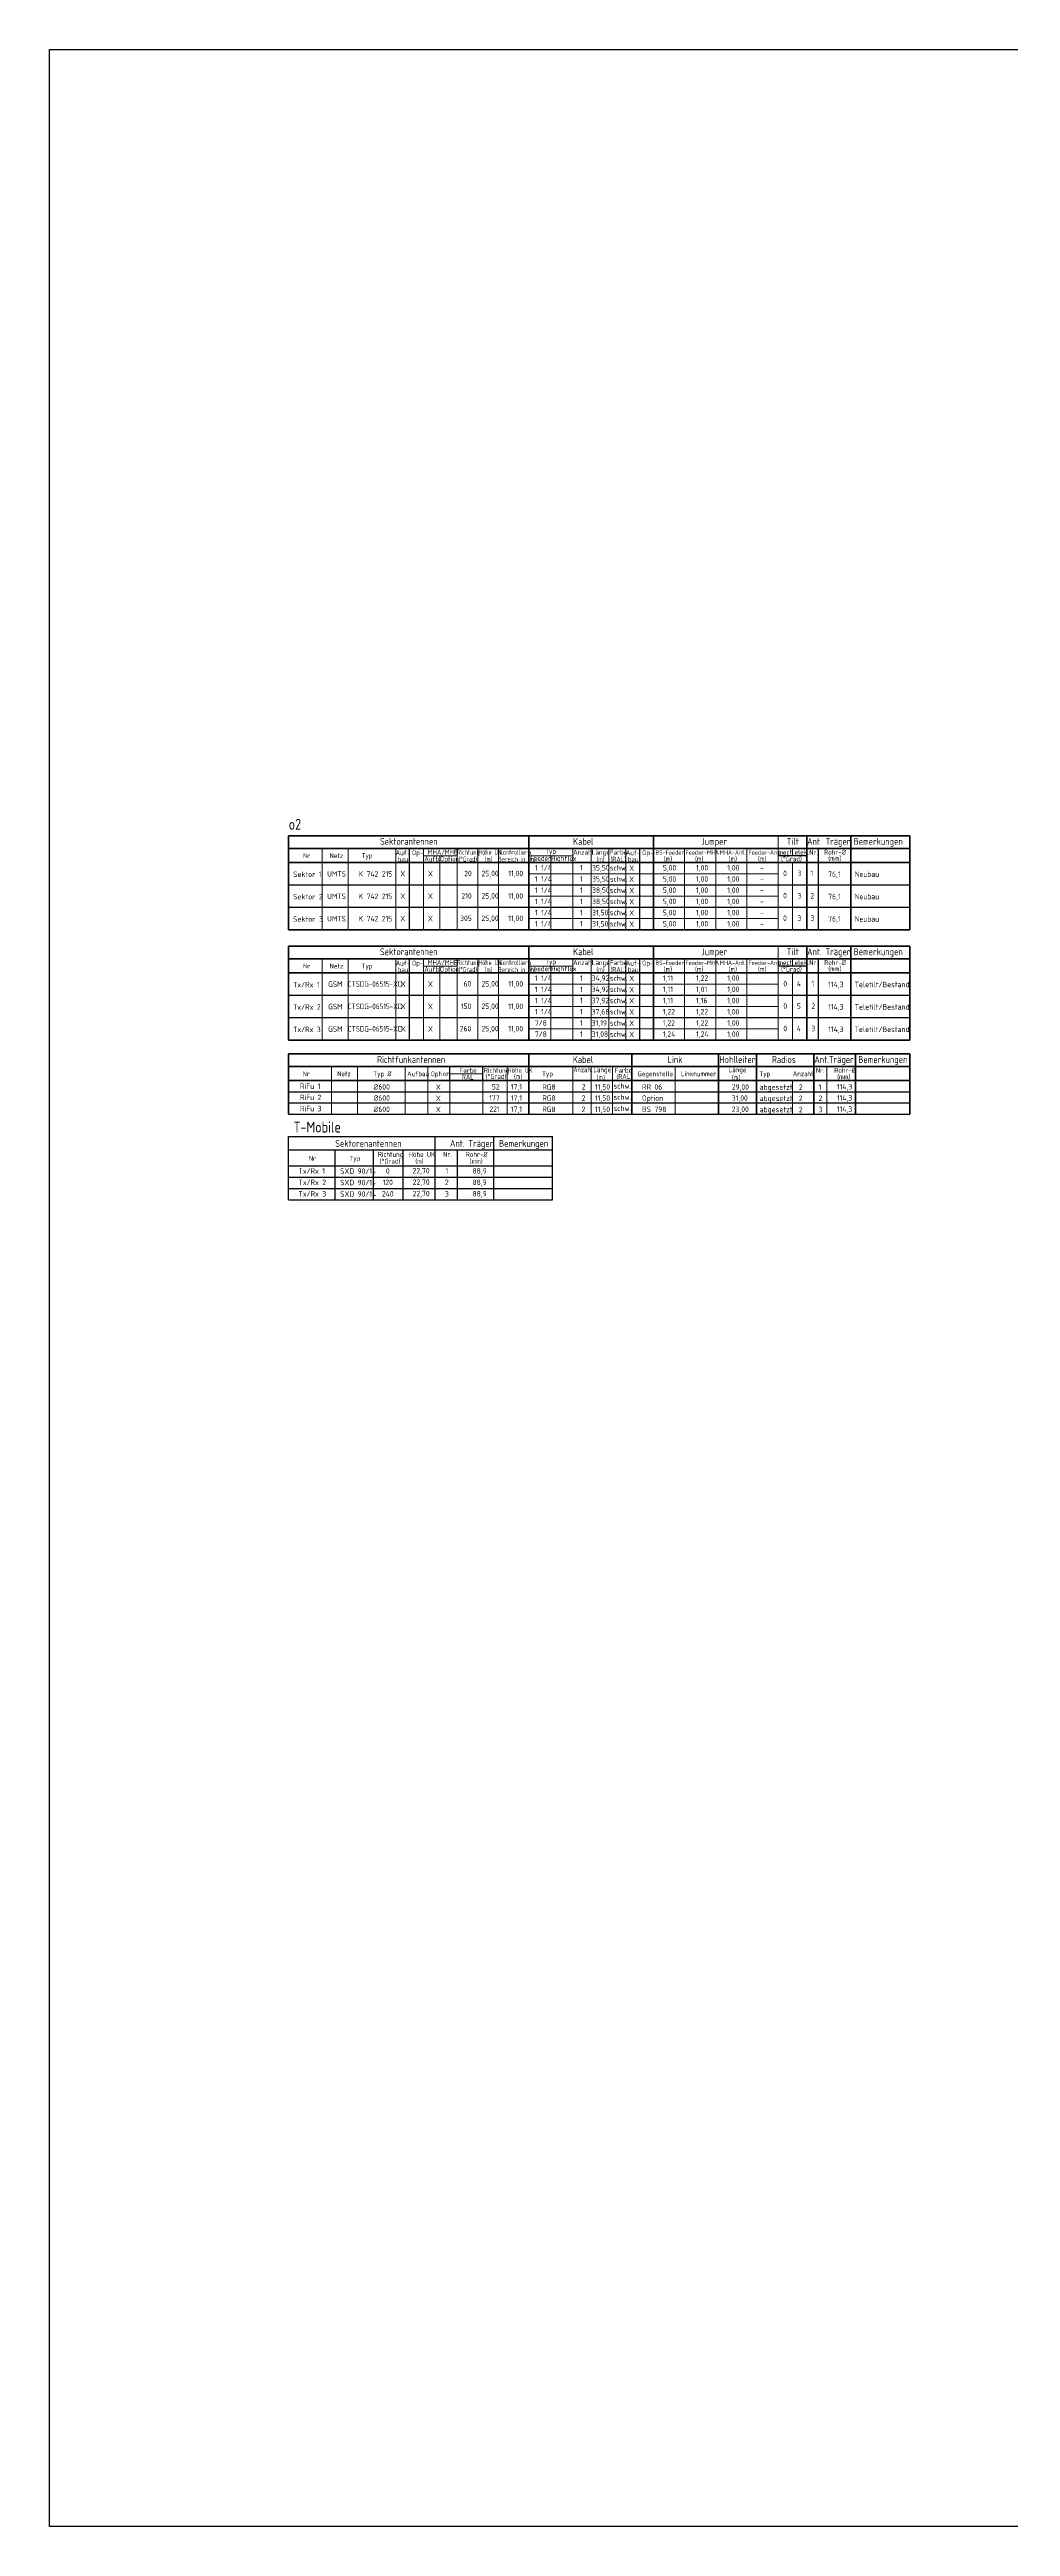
# Model space of a CAD drawing. Header units: millimetres. Extents: x -139278 to 641613, y -260926 to 217780.
# Drawn here: x -37361 to -2308, y -59923 to 30438 of the extents above; entities that cross this region are included whole.
import ezdxf
from ezdxf.enums import TextEntityAlignment as Align

# ---------------------------------------------------------------- set-up
doc = ezdxf.new("R2010")
doc.units = ezdxf.units.MM
for name, color, linetype, lineweight in [('00_AntennenTabelle', 7, 'Continuous', 25), ('00_Rahmen_Schriftfeld', 7, 'Continuous', 25), ('00_Text_PapierBereich', 7, 'Continuous', 25), ('10_30_Sektorantenne_MHA', 21, 'Continuous', 25)]:
    doc.layers.add(name, color=color, linetype=linetype, lineweight=lineweight)
doc.layers.add('00_Hilfskonstruktion', color=31, linetype='Continuous', plot=False)
doc.styles.add('ISOCP', font='ISOCP', dxfattribs={"width": 0.9})

msp = doc.modelspace()

# ---------------------------------------------------------------- linework, layer by layer
for p, q in [((-24227.18, -1670.849), (-24227.18, 1291.493)), ((-15833.322, -1670.849), (-15833.322, 1291.493)), ((-9742.144, 1028.248), (-10784.174, 1028.248)), ((-24227.18, -5696.235), (-24227.18, -2733.894)), ((-15833.322, -5696.235), (-15833.322, -2733.894)), ((-9742.144, -2997.139), (-10784.174, -2997.139))]:
    msp.add_line(p, q)
at = {"layer": '00_Hilfskonstruktion'}
msp.add_lwpolyline([(-1311.381, -59922.977), (-37360.836, -59922.977), (-37360.836, 30437.706), (-1311.381, 30437.706)], close=True, dxfattribs=at)
at = {"layer": '00_Rahmen_Schriftfeld', "lineweight": 9}
for p, q in [((-27415.984, -1670.849), (-27415.984, 1291.493)), ((-26469.746, -1670.849), (-26469.746, 1291.493)), ((-24729.667, -1670.849), (-24729.667, 1291.493)), ((-23724.694, -1670.849), (-23724.694, 1291.493)), ((-23724.694, 1028.248), (-22495.836, 1028.248)), ((-23127.022, -1670.849), (-23127.022, 1028.248)), ((-22495.836, -1670.849), (-22495.836, 1291.493)), ((-21739.081, -1670.849), (-21739.081, 1291.493)), ((-20982.326, -1670.849), (-20982.326, 1291.493)), ((-19880.905, 1028.248), (-18271.271, 1028.248)), ((-19076.078, -1670.849), (-19076.078, 1028.248)), ((-18271.271, -1670.849), (-18271.271, 1291.493)), ((-17606.821, -1670.849), (-17606.821, 1291.493)), ((-16957.365, -1670.849), (-16957.365, 1291.493)), ((-16335.808, -1670.849), (-16335.808, 1291.493)), ((-14194.17, -1670.849), (-14194.17, 1291.493)), ((-13057.504, -1670.849), (-13057.504, 1291.493)), ((-11920.839, -1670.849), (-11920.839, 1291.493)), ((-10784.174, -1670.849), (-10784.174, 1752.553)), ((-10263.159, 1028.248), (-10263.159, 1291.493)), ((-19880.905, 372.268), (-10784.174, 372.268)), ((-10263.159, -1670.849), (-10263.159, 780.892)), ((-19880.905, -444.979), (-10784.174, -444.979)), ((-19880.905, -1262.226), (-10784.174, -1262.226)), ((-10784.174, -5696.235), (-10784.174, -2272.834)), ((-27415.984, -5696.235), (-27415.984, -2733.894)), ((-26469.746, -5696.235), (-26469.746, -2733.894)), ((-24729.667, -5696.235), (-24729.667, -2733.894)), ((-23724.694, -5696.235), (-23724.694, -2733.894)), ((-23724.694, -2997.139), (-22495.836, -2997.139)), ((-23127.022, -5696.235), (-23127.022, -2997.139)), ((-22495.836, -5696.235), (-22495.836, -2733.894)), ((-21739.081, -5696.235), (-21739.081, -2733.894)), ((-20982.326, -5696.235), (-20982.326, -2733.894)), ((-19880.905, -2997.139), (-18271.271, -2997.139)), ((-19076.078, -5696.235), (-19076.078, -2997.139)), ((-18271.271, -5696.235), (-18271.271, -2733.894)), ((-17606.821, -5696.235), (-17606.821, -2733.894)), ((-16957.365, -5696.235), (-16957.365, -2733.894)), ((-16335.808, -5696.235), (-16335.808, -2733.894)), ((-14194.17, -5696.235), (-14194.17, -2733.894)), ((-13057.504, -5696.235), (-13057.504, -2733.894)), ((-11920.839, -5696.235), (-11920.839, -2733.894)), ((-10263.159, -2997.139), (-10263.159, -2733.894)), ((-10263.159, -5696.235), (-10263.159, -3244.495)), ((-19880.905, -3653.118), (-10784.174, -3653.118)), ((-19880.905, -4470.365), (-10784.174, -4470.365)), ((-19880.905, -5287.612), (-10784.174, -5287.612)), ((-27078.807, -8402.143), (-27078.807, -6665.671)), ((-26132.569, -8402.143), (-26132.569, -6665.671)), ((-24392.49, -8402.143), (-24392.49, -6665.671)), ((-23560.883, -8402.143), (-23560.883, -6665.671)), ((-22762.729, -6928.917), (-21556.922, -6928.917)), ((-22762.729, -8402.143), (-22762.729, -7176.272)), ((-21556.922, -8402.143), (-21556.922, -7176.272)), ((-20670.92, -8402.143), (-20670.92, -6665.671)), ((-18271.271, -8402.143), (-18271.271, -6665.671)), ((-17606.821, -8402.143), (-17606.821, -6665.671)), ((-16823.022, -8402.143), (-16823.022, -6665.671)), ((-14540.414, -8402.143), (-14540.414, -6665.671)), ((-10264.878, -8402.143), (-10264.878, -7176.272)), ((-9003.864, -8402.143), (-9003.864, -6665.671))]:
    msp.add_line(p, q, dxfattribs=at)
at = {"layer": '00_Rahmen_Schriftfeld', "lineweight": 35}
for p, q in [((-19880.905, -1670.849), (-19880.905, 1752.553)), ((-15330.835, -1670.849), (-15330.835, 1752.553)), ((-9742.144, -1670.849), (-9742.144, 1752.553)), ((-8136.914, -1670.849), (-8136.914, 1752.553)), ((-28645.633, -1670.849), (-5983.942, -1670.849)), ((-19880.905, -5696.235), (-19880.905, -2272.834)), ((-15330.835, -5696.235), (-15330.835, -2272.834)), ((-9742.144, -5696.235), (-9742.144, -2272.834)), ((-8136.914, -5696.235), (-8136.914, -2272.834)), ((-28645.633, -5696.235), (-5983.942, -5696.235)), ((-12960.536, -8402.143), (-12960.536, -6204.612)), ((-11573.63, -8402.143), (-11573.63, -6204.612)), ((-7955.314, -8402.143), (-7955.314, -6204.612))]:
    msp.add_line(p, q, dxfattribs=at)
at = {"layer": '00_Rahmen_Schriftfeld'}
for p, q in [((-9316.38, -1670.849), (-9316.38, 1291.493)), ((-9316.38, -5696.235), (-9316.38, -2733.894)), ((-22762.729, -7176.272), (-22762.729, -6665.671)), ((-21556.922, -7176.272), (-21556.922, -6665.671))]:
    msp.add_line(p, q, dxfattribs=at)
at = {"layer": '00_Rahmen_Schriftfeld', "lineweight": 25}
for p, q in [((-28645.633, -36.355), (-5983.942, -36.355)), ((-28645.633, -853.602), (-5983.942, -853.602)), ((-28645.633, -4061.742), (-5983.942, -4061.742)), ((-28645.633, -4878.989), (-5983.942, -4878.989)), ((-28645.633, -7584.896), (-5983.942, -7584.896)), ((-28645.633, -7993.519), (-5983.942, -7993.519)), ((-28645.633, -8402.143), (-5983.942, -8402.143)), ((-28645.633, -9219.175), (-19012.235, -9219.175)), ((-28645.633, -11531.521), (-28645.633, -9219.175)), ((-28645.633, -9700.75), (-19012.235, -9700.75)), ((-26936.458, -11531.521), (-26936.458, -9700.75)), ((-25541.827, -11531.521), (-25541.827, -9700.75)), ((-24464.249, -11531.521), (-24464.249, -9700.75)), ((-23295.638, -11531.521), (-23295.638, -9219.175)), ((-22483.442, -11531.521), (-22483.442, -9700.75)), ((-21150.259, -11531.521), (-21150.259, -9219.175)), ((-19012.235, -11531.521), (-19012.235, -9219.175)), ((-28645.633, -10280.995), (-19012.235, -10280.995)), ((-28645.633, -10697.837), (-19012.235, -10697.837)), ((-28645.633, -11114.679), (-19012.235, -11114.679)), ((-28645.633, -11531.521), (-19012.235, -11531.521))]:
    msp.add_line(p, q, dxfattribs=at)
at = {"layer": '00_Text_PapierBereich', "lineweight": 35}
for p, q in [((-28645.633, 1752.553), (-5983.942, 1752.553)), ((-28645.633, -1670.849), (-28645.633, 1752.553)), ((-28645.633, 1291.493), (-5983.942, 1291.493)), ((-5983.942, -1670.849), (-5983.942, 1752.553)), ((-28645.633, 780.892), (-5983.942, 780.892)), ((-28645.633, -2272.834), (-5983.942, -2272.834)), ((-28645.633, -5696.235), (-28645.633, -2272.834)), ((-5983.942, -5696.235), (-5983.942, -2272.834)), ((-28645.633, -2733.894), (-5983.942, -2733.894)), ((-28645.633, -3244.495), (-5983.942, -3244.495)), ((-28645.633, -6204.612), (-28645.633, -8402.143)), ((-28645.633, -6204.612), (-5983.942, -6204.612)), ((-19880.905, -8402.143), (-19880.905, -6204.612)), ((-16120.291, -8402.143), (-16120.291, -6204.612)), ((-9481.37, -8402.143), (-9481.37, -6204.612)), ((-5983.942, -6204.612), (-5983.942, -8402.143)), ((-28645.633, -6665.671), (-5983.942, -6665.671)), ((-28645.633, -7176.272), (-5983.942, -7176.272))]:
    msp.add_line(p, q, dxfattribs=at)
at = {"layer": '00_Text_PapierBereich'}
for p, q in [((-28645.633, 780.892), (-5983.942, 780.892)), ((-28645.633, -3244.495), (-5983.942, -3244.495))]:
    msp.add_line(p, q, dxfattribs=at)

# ---------------------------------------------------------------- texts
at = {"layer": '00_AntennenTabelle', "style": 'ISOCP'}
for s, width, p in [('CTSDG-06515-XD', 0.85, (-26474.072, -3751.444)), ('CTSDG-06515-XD', 0.85, (-26474.072, -4568.691)), ('CTSDG-06515-XD', 0.85, (-26474.072, -5385.938)), ('RR 06', 0.9, (-15750.794, -7506.139)), ('Option', 0.9, (-15750.794, -7914.762)), ('BS 798', 0.9, (-15750.794, -8323.386))]:
    msp.add_text(s, height=200, dxfattribs=dict(at, width=width)).set_placement(p)
at = {"layer": '00_Rahmen_Schriftfeld', "lineweight": 25, "style": 'ISOCP', "width": 0.9}
for s, height, p in [('T-Mobile', 400, (-28461.023, -9071.767)), ('Nr', 180, (-27903.835, -10101.683)), ('Sektorenantennen', 250, (-26938.45, -9595.094)), ('Typ', 180, (-26418.601, -10101.683)), ('Richtung', 180, (-25385.453, -9959.865)), ('Höhe UK', 180, (-24261.421, -9959.865)), ('Nr.', 180, (-23002.008, -9959.865)), ('Ant. Träger', 250, (-22752.401, -9595.094)), ('Rohr-%%c', 180, (-22177.939, -9959.865)), ('Bemerkungen', 250, (-20962.719, -9595.094)), ('Tx/Rx 1', 200, (-28278.206, -10572.906)), ('Tx/Rx 2', 200, (-28278.206, -10989.747)), ('SXD 90/14', 200, (-26760.868, -10578.419)), ('SXD 90/14', 200, (-26760.868, -10995.261)), ('(°Grad)', 180, (-25319.082, -10207.564)), ('(m)', 180, (-24018.228, -10207.564)), ('(mm)', 180, (-22033.596, -10207.564)), ('Tx/Rx 3', 200, (-28278.206, -11406.589)), ('SXD 90/14', 200, (-26760.868, -11412.103))]:
    msp.add_text(s, height=height, dxfattribs=at).set_placement(p)
for s, p in [('120', (-25023.317, -10888.923)), ('0', (-25023.317, -10472.081)), ('22,70', (-23805.236, -10487.369)), ('22,70', (-23805.236, -10904.21)), ('2', (-22867.31, -10888.923)), ('1', (-22867.31, -10472.081)), ('88,9', (-21672.056, -10492.493)), ('88,9', (-21672.056, -10909.335)), ('240', (-25023.317, -11305.764)), ('22,70', (-23805.236, -11321.052)), ('3', (-22867.31, -11305.764)), ('88,9', (-21672.056, -11326.176))]:
    msp.add_text(s, height=200, dxfattribs=at).set_placement(p, align=Align.MIDDLE)
at = {"layer": '00_Text_PapierBereich', "lineweight": 35, "style": 'ISOCP', "width": 0.9}
msp.add_text('o2', height=400, dxfattribs=at).set_placement((-28637.941, 1974.361))
at = {"layer": '00_Text_PapierBereich', "style": 'ISOCP'}
for s, height, width, p in [('Nr', 180, 0.9, (-28112.122, 940.109)), ('Netz', 180, 0.9, (-27145.726, 940.109)), ('Typ', 180, 0.9, (-25975.909, 940.109)), ('Sektorantennen', 250, 0.9, (-25308.107, 1424.599)), ('Auf-', 180, 0.9, (-24733.533, 1046.356)), ('bau', 180, 0.9, (-24659.762, 806.256)), ('Op-', 180, 0.9, (-24139.46, 1048.008)), ('Aufb.', 180, 0.9, (-23688.872, 822.824)), ('MHA/MHB', 180, 0.9, (-23562.93, 1064.906)), ('Option', 180, 0.9, (-23114.47, 822.824)), ('Richtung', 180, 0.8, (-22494.561, 1064.906)), ('(°Grad)', 180, 0.8, (-22440.719, 811.192)), ('Höhe UK', 180, 0.8, (-21719.251, 1064.906)), ('(m)', 180, 0.8, (-21481.823, 811.192)), ('Bereich in (m)', 180, 0.8, (-21000.899, 811.192)), ('kontrollierb.', 180, 0.8, (-20944.436, 1064.906)), ('Feeder', 180, 0.9, (-19826.343, 840.271)), ('Typ', 180, 0.9, (-19281.297, 1094.197)), ('Highflex', 180, 0.9, (-19061.786, 840.271)), ('Anzahl', 180, 0.9, (-18260.838, 1064.906)), ('Kabel', 250, 0.9, (-18260.92, 1424.599)), ('Länge', 180, 0.9, (-17573.57, 1064.906)), ('(m)', 180, 0.9, (-17414.715, 810.936)), ('Farbe', 180, 0.9, (-16914.298, 1064.906)), ('(RAL)', 180, 0.9, (-16900.948, 810.936)), ('Auf-', 180, 0.9, (-16339.674, 1046.356)), ('bau', 180, 0.9, (-16265.904, 806.256)), ('Op-', 180, 0.9, (-15745.601, 1048.008)), ('BS-Feeder', 160, 0.9, (-15258.523, 1064.906)), ('(m)', 180, 0.9, (-14954.471, 825.235)), ('Feeder-MHA', 160, 0.9, (-14162.734, 1064.906)), ('(m)', 180, 0.9, (-13813.697, 825.235)), ('Jumper', 250, 0.9, (-13593.88, 1424.599)), ('MHA-Ant.', 160, 0.9, (-12905.373, 1064.906)), ('(m)', 180, 0.9, (-12586.378, 825.235)), ('Feeder-Ant.', 160, 0.9, (-11866.805, 1064.906)), ('(m)', 180, 0.9, (-11517.768, 825.235)), ('mech.', 180, 0.9, (-10776.292, 1064.906)), ('(°Grad)', 180, 0.9, (-10675.61, 825.235)), ('Tilt', 250, 0.9, (-10469.25, 1424.599)), ('elek.', 180, 0.9, (-10182.768, 1064.906)), ('Ant. Träger', 250, 0.9, (-9724.201, 1424.599)), ('Nr.', 180, 0.9, (-9649.2, 1064.906)), ('Rohr-%%c', 180, 0.9, (-9103.175, 1064.906)), ('(mm)', 180, 0.9, (-8954.416, 840.271)), ('Bemerkungen', 250, 0.9, (-8030.01, 1424.599)), ('Sektor 1', 200, 0.9, (-28476.375, 250.692)), ('UMTS', 200, 0.9, (-27232.146, 264.5)), ('X', 200, 0.9, (-24565.468, 270.651)), ('X', 200, 0.9, (-23556.485, 270.651)), ('25,00', 200, 0.9, (-21602.292, 280.273)), ('11,00', 200, 0.9, (-20627.41, 279.134)), ('schw.', 200, 0.9, (-16921.906, 487.98)), ('schw.', 200, 0.9, (-16921.906, 79.357)), ('X', 200, 0.9, (-16214.531, 475.224)), ('X', 200, 0.9, (-16214.531, 66.601)), ('-', 200, 0.9, (-11442.387, 487.98)), ('-', 200, 0.9, (-11442.387, 79.357)), ('0', 200, 0.9, (-10601.613, 283.669)), ('3', 200, 0.9, (-10076.97, 283.669)), ('1', 200, 0.9, (-9604.174, 283.669)), ('76,1', 200, 0.9, (-8957.949, 255.719)), ('Sektor 2', 200, 0.9, (-28476.375, -566.554)), ('UMTS', 200, 0.9, (-27232.146, -552.747)), ('X', 200, 0.9, (-24565.468, -546.596)), ('X', 200, 0.9, (-23556.485, -546.596)), ('25,00', 200, 0.9, (-21602.292, -536.974)), ('11,00', 200, 0.9, (-20627.41, -538.113)), ('schw.', 200, 0.9, (-16921.906, -329.267)), ('schw.', 200, 0.9, (-16921.906, -737.89)), ('X', 200, 0.9, (-16214.531, -342.023)), ('X', 200, 0.9, (-16214.531, -750.646)), ('-', 200, 0.9, (-11442.387, -329.267)), ('-', 200, 0.9, (-11442.387, -737.89)), ('0', 200, 0.9, (-10601.613, -533.578)), ('3', 200, 0.9, (-10076.97, -533.578)), ('2', 200, 0.9, (-9604.174, -533.578)), ('76,1', 200, 0.9, (-8957.949, -561.528)), ('Sektor 3', 200, 0.9, (-28476.375, -1383.801)), ('UMTS', 200, 0.9, (-27232.146, -1369.994)), ('X', 200, 0.9, (-24565.468, -1363.843)), ('X', 200, 0.9, (-23556.485, -1363.843)), ('25,00', 200, 0.9, (-21602.292, -1354.22)), ('11,00', 200, 0.9, (-20627.41, -1355.36)), ('schw.', 200, 0.9, (-16921.906, -1146.513)), ('schw.', 200, 0.9, (-16921.906, -1555.137)), ('X', 200, 0.9, (-16214.531, -1159.27)), ('X', 200, 0.9, (-16214.531, -1567.893)), ('-', 200, 0.9, (-11442.387, -1146.513)), ('-', 200, 0.9, (-11442.387, -1555.137)), ('0', 200, 0.9, (-10601.613, -1350.825)), ('3', 200, 0.9, (-10076.97, -1350.825)), ('3', 200, 0.9, (-9604.174, -1350.825)), ('76,1', 200, 0.9, (-8957.949, -1378.775)), ('Sektorantennen', 250, 0.9, (-25308.107, -2600.788)), ('Kabel', 250, 0.9, (-18260.92, -2600.788)), ('Jumper', 250, 0.9, (-13593.88, -2600.788)), ('Tilt', 250, 0.9, (-10469.25, -2600.788)), ('Ant. Träger', 250, 0.9, (-9724.201, -2600.788)), ('Bemerkungen', 250, 0.9, (-8030.01, -2600.788)), ('Tx/Rx 1', 200, 0.9, (-28476.375, -3774.694)), ('Nr', 180, 0.9, (-28112.122, -3085.278)), ('GSM', 200, 0.9, (-27197.583, -3757.068)), ('Netz', 180, 0.9, (-27145.726, -3085.278)), ('Typ', 180, 0.9, (-25975.909, -3085.278)), ('Auf-', 180, 0.9, (-24733.533, -2979.031)), ('bau', 180, 0.9, (-24659.762, -3219.131)), ('X', 200, 0.9, (-24549.174, -3754.736)), ('Op-', 180, 0.9, (-24139.46, -2977.379)), ('Aufb.', 180, 0.9, (-23688.872, -3202.563)), ('MHA/MHB', 180, 0.9, (-23562.93, -2960.481)), ('X', 200, 0.9, (-23556.485, -3754.736)), ('Option', 180, 0.9, (-23114.47, -3202.563)), ('Richtung', 180, 0.8, (-22494.561, -2960.481)), ('(°Grad)', 180, 0.8, (-22440.719, -3214.194)), ('Höhe UK', 180, 0.8, (-21719.251, -2960.481)), ('25,00', 200, 0.9, (-21602.292, -3745.113)), ('(m)', 180, 0.8, (-21481.823, -3214.194)), ('Bereich in (m)', 180, 0.8, (-21000.899, -3214.194)), ('kontrollierb.', 180, 0.8, (-20944.436, -2960.481)), ('11,00', 200, 0.9, (-20627.41, -3746.253)), ('Feeder', 180, 0.9, (-19826.343, -3185.115)), ('1 1/4', 200, 0.9, (-19656.135, -3539.586)), ('Typ', 180, 0.9, (-19281.297, -2931.189)), ('Highflex', 180, 0.9, (-19061.786, -3185.115)), ('Anzahl', 180, 0.9, (-18260.838, -2960.481)), ('1', 200, 0.9, (-18009.855, -3537.406)), ('34,92', 200, 0.9, (-17582.586, -3537.406)), ('Länge', 180, 0.9, (-17573.57, -2960.481)), ('(m)', 180, 0.9, (-17414.715, -3214.45)), ('schw.', 200, 0.9, (-16921.906, -3537.406)), ('Farbe', 180, 0.9, (-16914.298, -2960.481)), ('(RAL)', 180, 0.9, (-16900.948, -3214.45)), ('Auf-', 180, 0.9, (-16339.674, -2979.031)), ('bau', 180, 0.9, (-16265.904, -3219.131)), ('X', 200, 0.9, (-16214.531, -3550.162)), ('Op-', 180, 0.9, (-15745.601, -2977.379)), ('BS-Feeder', 160, 0.9, (-15258.523, -2960.481)), ('1,11', 200, 0.9, (-14987.63, -3537.406)), ('(m)', 180, 0.9, (-14954.471, -3200.152)), ('Feeder-MHA', 160, 0.9, (-14162.734, -2960.481)), ('(m)', 180, 0.9, (-13813.697, -3200.152)), ('1,22', 200, 0.9, (-13776.519, -3537.406)), ('MHA-Ant.', 160, 0.9, (-12905.373, -2960.481)), ('1,00', 200, 0.9, (-12639.854, -3537.406)), ('(m)', 180, 0.9, (-12586.378, -3200.152)), ('Feeder-Ant.', 160, 0.9, (-11866.805, -2960.481)), ('(m)', 180, 0.9, (-11517.768, -3200.152)), ('mech.', 180, 0.9, (-10776.292, -2960.481)), ('(°Grad)', 180, 0.9, (-10675.61, -3200.152)), ('0', 200, 0.9, (-10592.145, -3741.718)), ('elek.', 180, 0.9, (-10182.768, -2960.481)), ('4', 200, 0.9, (-10102.06, -3741.718)), ('Nr.', 180, 0.9, (-9649.2, -2960.481)), ('1', 200, 0.9, (-9567.634, -3741.718)), ('Rohr-%%c', 180, 0.9, (-9103.175, -2960.481)), ('114,3', 200, 0.9, (-8958.029, -3769.668)), ('(mm)', 180, 0.9, (-8954.416, -3185.115)), ('Teletilt/Bestand', 200, 0.9, (-7991.661, -3769.668)), ('Tx/Rx 2', 200, 0.9, (-28476.375, -4591.941)), ('GSM', 200, 0.9, (-27197.583, -4574.315)), ('X', 200, 0.9, (-24549.174, -4571.983)), ('X', 200, 0.9, (-23556.485, -4571.983)), ('25,00', 200, 0.9, (-21602.292, -4562.36)), ('11,00', 200, 0.9, (-20627.41, -4563.499)), ('1 1/4', 200, 0.9, (-19656.135, -3948.21)), ('1 1/4', 200, 0.9, (-19656.135, -4356.833)), ('1', 200, 0.9, (-18009.855, -3946.03)), ('1', 200, 0.9, (-18009.855, -4354.653)), ('34,92', 200, 0.9, (-17582.586, -3946.03)), ('37,92', 200, 0.9, (-17582.586, -4354.653)), ('schw.', 200, 0.9, (-16921.906, -3946.03)), ('schw.', 200, 0.9, (-16921.906, -4354.653)), ('X', 200, 0.9, (-16214.531, -3958.786)), ('X', 200, 0.9, (-16214.531, -4367.409)), ('1,11', 200, 0.9, (-14987.63, -3946.03)), ('1,11', 200, 0.9, (-14987.63, -4354.653)), ('1,01', 200, 0.9, (-13776.519, -3946.03)), ('1,16', 200, 0.9, (-13776.519, -4354.653)), ('1,00', 200, 0.9, (-12639.854, -3946.03)), ('1,00', 200, 0.9, (-12639.854, -4354.653)), ('0', 200, 0.9, (-10592.145, -4558.965)), ('5', 200, 0.9, (-10102.06, -4558.965)), ('2', 200, 0.9, (-9567.634, -4558.965)), ('114,3', 200, 0.9, (-8958.029, -4586.915)), ('Teletilt/Bestand', 200, 0.9, (-7991.661, -4586.915)), ('Tx/Rx 3', 200, 0.9, (-28476.375, -5409.188)), ('GSM', 200, 0.9, (-27197.583, -5391.562)), ('X', 200, 0.9, (-24549.174, -5389.229)), ('X', 200, 0.9, (-23556.485, -5389.229)), ('25,00', 200, 0.9, (-21602.292, -5379.607)), ('11,00', 200, 0.9, (-20627.41, -5380.746)), ('1 1/4', 200, 0.9, (-19656.135, -4765.456)), ('7/8', 200, 0.9, (-19656.135, -5174.08)), ('7/8', 200, 0.9, (-19656.135, -5582.703)), ('1', 200, 0.9, (-18009.855, -4763.276)), ('1', 200, 0.9, (-18009.855, -5171.9)), ('1', 200, 0.9, (-18009.855, -5580.523)), ('37,68', 200, 0.9, (-17582.586, -4763.276)), ('31,19', 200, 0.9, (-17582.586, -5171.9)), ('31,08', 200, 0.9, (-17582.586, -5580.523)), ('schw.', 200, 0.9, (-16921.906, -4763.276)), ('schw.', 200, 0.9, (-16921.906, -5171.9)), ('schw.', 200, 0.9, (-16921.906, -5580.523)), ('X', 200, 0.9, (-16214.531, -4776.033)), ('X', 200, 0.9, (-16214.531, -5184.656)), ('X', 200, 0.9, (-16214.531, -5593.28)), ('1,22', 200, 0.9, (-14989.334, -5171.9)), ('1,22', 200, 0.9, (-14987.63, -4763.276)), ('1,24', 200, 0.9, (-14987.63, -5580.523)), ('1,22', 200, 0.9, (-13776.519, -4763.276)), ('1,22', 200, 0.9, (-13776.519, -5171.9)), ('1,24', 200, 0.9, (-13776.519, -5580.523)), ('1,00', 200, 0.9, (-12639.854, -4763.276)), ('1,00', 200, 0.9, (-12639.854, -5171.9)), ('1,00', 200, 0.9, (-12639.854, -5580.523)), ('0', 200, 0.9, (-10592.145, -5376.212)), ('4', 200, 0.9, (-10102.06, -5376.212)), ('3', 200, 0.9, (-9567.634, -5376.212)), ('114,3', 200, 0.9, (-8958.029, -5404.162)), ('Teletilt/Bestand', 200, 0.9, (-7991.661, -5404.162)), ('Richtfunkantennen', 250, 0.9, (-25413.232, -6532.565)), ('Kabel', 250, 0.9, (-18270.475, -6532.565)), ('Link', 250, 0.9, (-14813.335, -6532.565)), ('Hohlleiter', 250, 0.9, (-12924.871, -6532.565)), ('Radios', 250, 0.9, (-11009.555, -6532.565)), ('Ant.Träger', 250, 0.9, (-9462.851, -6532.565)), ('Bemerkungen', 250, 0.9, (-7860.569, -6532.565)), ('Nr', 180, 0.9, (-28127.262, -7017.055)), ('Netz', 180, 0.9, (-26868.297, -7017.055)), ('Typ %%C', 180, 0.9, (-25551.665, -7017.055)), ('Aufbau', 180, 0.9, (-24314.53, -7017.055)), ('Option', 180, 0.9, (-23457.031, -7017.055)), ('Farbe', 180, 0.9, (-22400.033, -6892.258)), ('RAL', 180, 0.9, (-22324.888, -7141.25)), ('Richtung', 180, 0.9, (-21519.511, -6892.258)), ('(°Grad)', 180, 0.9, (-21452.751, -7116.893)), ('Höhe UK', 180, 0.85, (-20651.191, -6892.258)), ('(m)', 180, 0.9, (-20418.58, -7116.893)), ('Typ', 180, 0.9, (-19394.597, -7017.055)), ('Anzahl', 180, 0.85, (-18252.648, -6870.364)), ('Länge', 180, 0.9, (-17520.813, -6870.364)), ('(m)', 180, 0.9, (-17402.577, -7153.497)), ('Farbe', 180, 0.9, (-16735.119, -6892.258)), ('(RAL)', 180, 0.9, (-16685.199, -7116.893)), ('Gegenstelle', 180, 0.9, (-15910.165, -7017.055)), ('Linknummer', 180, 0.9, (-14326.179, -7017.055)), ('Länge', 180, 0.9, (-12585.331, -6870.364)), ('(m)', 180, 0.9, (-12467.095, -7153.497)), ('Typ', 180, 0.9, (-11467.012, -7017.055)), ('Anzahl', 180, 0.9, (-10247.258, -7017.055)), ('Nr.', 180, 0.9, (-9404.771, -6892.258)), ('Rohr-%%c', 180, 0.9, (-8736.68, -6892.258)), ('(mm)', 180, 0.9, (-8629.272, -7120.816)), ('RiFu 1', 200, 0.9, (-28224.841, -7480.1)), ('RiFu 2', 200, 0.9, (-28224.841, -7888.723)), ('RiFu 3', 200, 0.9, (-28224.841, -8297.346)), ('%%c600', 200, 0.9, (-25537.962, -7504.863)), ('%%c600', 200, 0.9, (-25537.962, -7913.486)), ('%%c600', 200, 0.9, (-25537.962, -8322.11)), ('X', 200, 0.9, (-23268.652, -7513.512)), ('X', 200, 0.9, (-23268.652, -7922.136)), ('X', 200, 0.9, (-23268.652, -8330.759)), ('17,1', 200, 0.9, (-20535.886, -7502.26)), ('17,1', 200, 0.9, (-20535.886, -7910.883)), ('17,1', 200, 0.9, (-20535.886, -8319.507)), ('RG8', 200, 0.9, (-19385.938, -7506.139)), ('RG8', 200, 0.9, (-19385.938, -7914.762)), ('RG8', 200, 0.9, (-19385.938, -8323.386)), ('2', 200, 0.9, (-17948.422, -7506.139)), ('2', 200, 0.9, (-17948.422, -7914.762)), ('2', 200, 0.9, (-17948.422, -8323.386)), ('11,50', 200, 0.9, (-17464.816, -7506.139)), ('11,50', 200, 0.9, (-17464.816, -7914.762)), ('11,50', 200, 0.9, (-17464.816, -8323.386)), ('schw.', 200, 0.9, (-16787.562, -7469.184)), ('schw.', 200, 0.9, (-16787.562, -7877.807)), ('schw.', 200, 0.9, (-16787.562, -8286.431)), ('29,00', 200, 0.9, (-12473.584, -7506.139)), ('31,00', 200, 0.9, (-12473.584, -7914.762)), ('23,00', 200, 0.9, (-12473.584, -8323.386)), ('abgesetzt', 200, 0.9, (-11455.616, -7513.512)), ('abgesetzt', 200, 0.9, (-11455.616, -7922.136)), ('abgesetzt', 200, 0.9, (-11455.616, -8330.759)), ('2', 200, 0.9, (-10027.812, -7513.943)), ('2', 200, 0.9, (-10027.812, -7922.567)), ('2', 200, 0.9, (-10027.812, -8331.19)), ('1', 200, 0.9, (-9308.526, -7511.716)), ('2', 200, 0.9, (-9308.526, -7920.339)), ('3', 200, 0.9, (-9308.526, -8328.963)), ('114,3', 200, 0.9, (-8639.883, -7499.462)), ('114,3', 200, 0.9, (-8639.883, -7908.086)), ('114,3', 200, 0.9, (-8639.883, -8316.709))]:
    msp.add_text(s, height=height, dxfattribs=dict(at, width=width)).set_placement(p)
at = {"layer": '00_Text_PapierBereich', "style": 'ISOCP', "width": 0.9}
for s, p in [('20', (-21958.614, 280.273)), ('210', (-21958.614, -536.974)), ('305', (-21958.614, -1354.22)), ('60', (-21978.2, -3745.113)), ('150', (-21978.2, -4562.36)), ('260', (-21978.2, -5379.607)), ('177', (-20942.974, -7910.883)), ('221', (-20942.974, -8319.507)), ('52', (-20942.974, -7502.26))]:
    msp.add_text(s, height=200, dxfattribs=at).set_placement(p, align=Align.RIGHT)
at = {"layer": '10_30_Sektorantenne_MHA', "style": 'ISOCP', "width": 0.9}
for s, p in [('K 742 215', (-26086.293, 264.5)), ('1 1/4', (-19656.135, 485.8)), ('1 1/4', (-19656.135, 77.177)), ('1', (-18009.855, 487.98)), ('1', (-18009.855, 79.357)), ('35,50', (-17569.481, 487.98)), ('35,50', (-17569.481, 79.357)), ('5,00', (-14987.63, 487.98)), ('5,00', (-14987.63, 79.357)), ('1,00', (-13776.519, 487.98)), ('1,00', (-13776.519, 79.357)), ('1,00', (-12639.854, 487.98)), ('1,00', (-12639.854, 79.357)), ('Neubau', (-7991.661, 255.719)), ('K 742 215', (-26086.293, -552.747)), ('1 1/4', (-19656.135, -331.446)), ('1 1/4', (-19656.135, -740.07)), ('1', (-18009.855, -329.267)), ('1', (-18009.855, -737.89)), ('38,50', (-17569.481, -329.267)), ('38,50', (-17569.481, -737.89)), ('5,00', (-14989.334, -329.267)), ('5,00', (-14987.63, -737.89)), ('1,00', (-13778.223, -329.267)), ('1,00', (-13776.519, -737.89)), ('1,00', (-12639.854, -329.267)), ('1,00', (-12639.854, -737.89)), ('Neubau', (-7991.661, -561.528)), ('K 742 215', (-26086.293, -1369.994)), ('1 1/4', (-19656.135, -1148.693)), ('1 1/4', (-19656.135, -1557.317)), ('1', (-18009.855, -1146.513)), ('1', (-18009.855, -1555.137)), ('31,50', (-17569.481, -1146.513)), ('31,50', (-17569.481, -1555.137)), ('5,00', (-14989.334, -1146.513)), ('5,00', (-14987.63, -1555.137)), ('1,00', (-13778.223, -1146.513)), ('1,00', (-13776.519, -1555.137)), ('1,00', (-12639.854, -1146.513)), ('1,00', (-12639.854, -1555.137)), ('Neubau', (-7991.661, -1378.775))]:
    msp.add_text(s, height=200, dxfattribs=at).set_placement(p)

doc.saveas('drawing.dxf')
